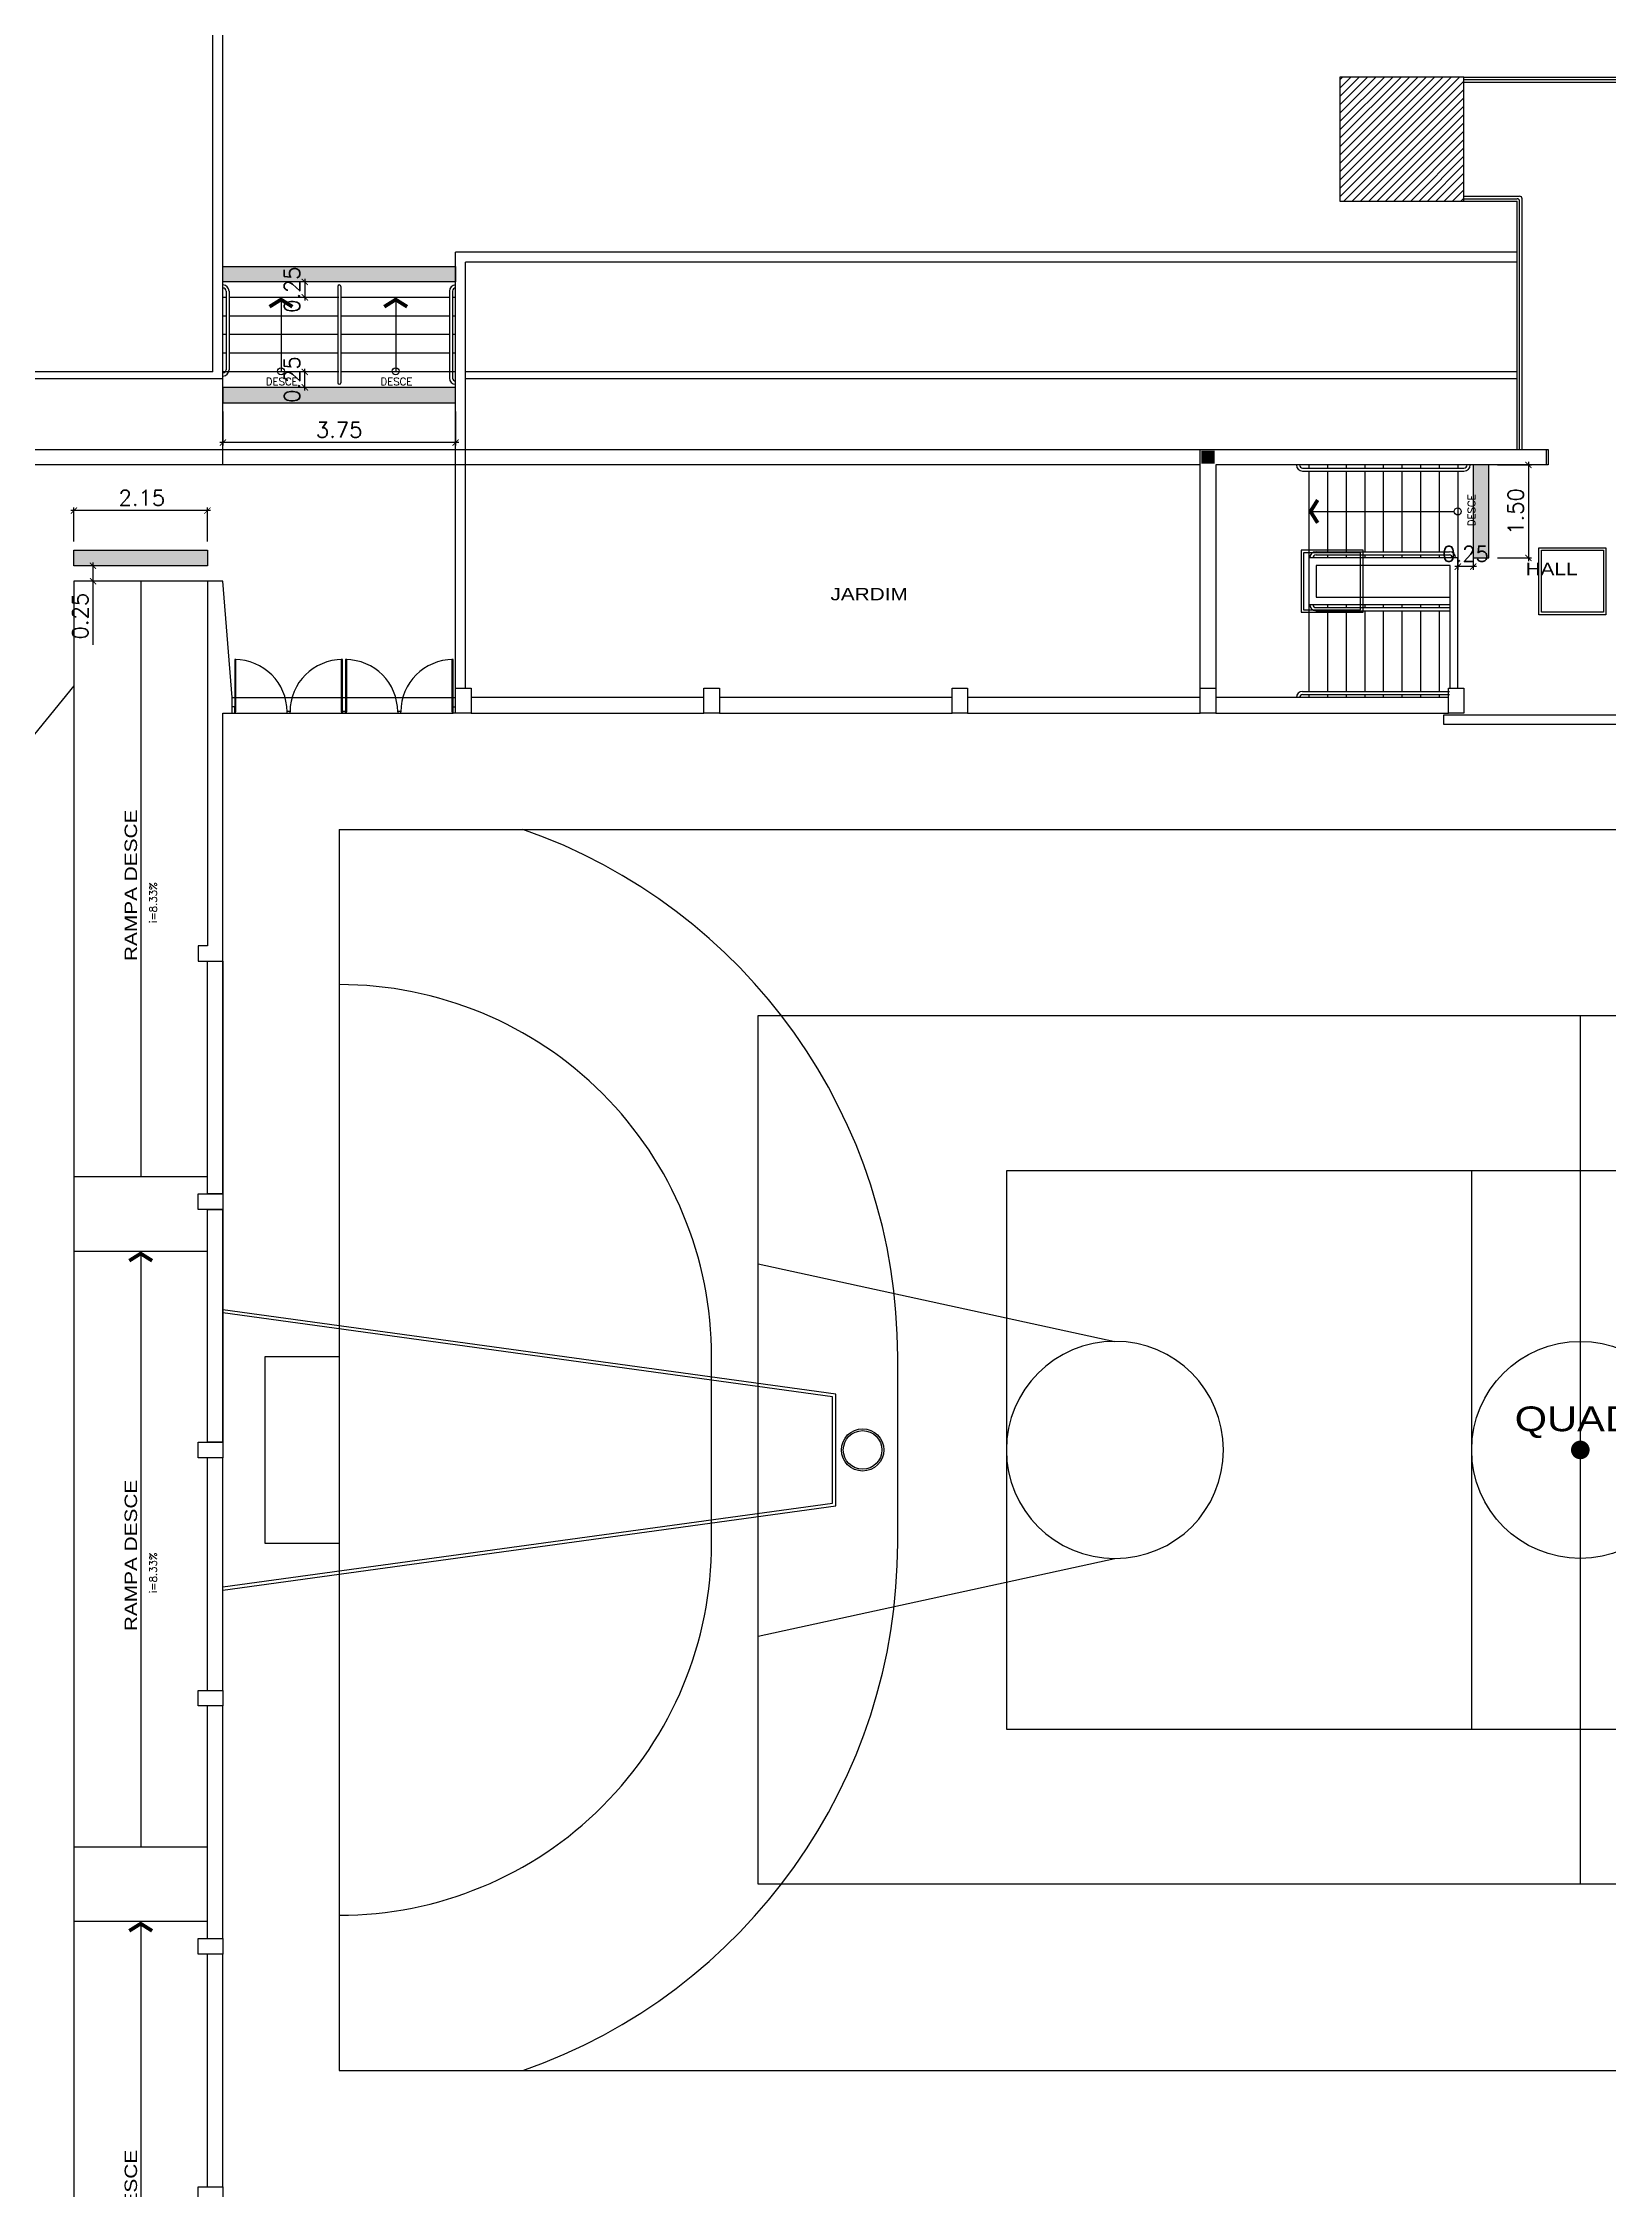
# Model space of a CAD drawing. Header units: millimetres. Extents: x 2541 to 2655, y 1921 to 2005.
# Drawn here: x 2566.87 to 2592.09, y 1949.77 to 1984.36 of the extents above; entities that cross this region are included whole.
import ezdxf
from ezdxf.enums import TextEntityAlignment as Align

# ---------------------------------------------------------------- set-up
doc = ezdxf.new("R2010")
doc.units = ezdxf.units.MM
for name, color, linetype in [('INST NEO - Cotas', 8, 'Continuous'), ('INST NEO - Piso T Alerta', 50, 'Continuous'), ('INST NEO - Proj Original', 253, 'Continuous'), ('INST NEO - Projeto', 7, 'Continuous')]:
    doc.layers.add(name, color=color, linetype=linetype)
doc.styles.add('Letra 50MS', font='romans.shx', dxfattribs={"height": 0.075})
doc.styles.add('REGUA100', font='simplex.shx', dxfattribs={"width": 0.7})
doc.styles.add('STYLE19', font='arial.ttf', dxfattribs={"width": 1.2})
doc.styles.add('STYLE9', font='arial.ttf', dxfattribs={"width": 1.2})
doc.dimstyles.new('Cota50', dxfattribs={"dimtxt": 0.075, "dimasz": 0.1, "dimexe": 0.05, "dimexo": 0.05, "dimgap": 0.1, "dimtad": 1, "dimzin": 1, "dimdsep": 46, "dimtxsty": 'Letra 50MS', "dimblk": 'ARCHTICK', "dimcen": 0, "dimdle": 0.05, "dimclrd": 256, "dimclre": 256, "dimclrt": 1, "dimadec": 0, "dimazin": 0, "dimtfac": 1, "dimtmove": 0, "dimatfit": 3, "dimldrblk": 'ARCHTICK', "dimfxl": 1, "dimtolj": 1, "dimtzin": 0, "dimarcsym": 0})

# ---------------------------------------------------------------- blocks, each defined once
blk = doc.blocks.new('_ArchTick')
at = {"color": 0, "const_width": 0.15}
blk.add_lwpolyline([(-0.5, -0.5), (0.5, 0.5)], dxfattribs=at)
blk = doc.blocks.new('*D197')
at = {"layer": 'INST NEO - Cotas', "lineweight": -2, "transparency": 16777216}
for p, q in [((2589.667, 1976.463), (2589.667, 1975.865)), ((2589.917, 1976.463), (2589.917, 1975.865)), ((2589.967, 1975.915), (2589.617, 1975.915))]:
    blk.add_line(p, q, dxfattribs=at)
at = {"layer": 'INST NEO - Cotas', "lineweight": -2, "transparency": 16777216, "xscale": 0.1, "yscale": 0.1, "zscale": 0.1, "rotation": 180}
blk.add_blockref('_ArchTick', (2589.667, 1975.915), dxfattribs=at)
at = {"layer": 'INST NEO - Cotas', "lineweight": -2, "transparency": 16777216, "xscale": 0.1, "yscale": 0.1, "zscale": 0.1}
blk.add_blockref('_ArchTick', (2589.917, 1975.915), dxfattribs=at)
at = {"layer": 'INST NEO - Cotas', "color": 1, "transparency": 16777216, "insert": (2589.792, 1976.12), "char_height": 0.075, "attachment_point": 5, "style": 'Letra 50MS'}
blk.add_mtext('\\A1;{\\H3.33333x;0.25}', dxfattribs=at)
blk = doc.blocks.new('*D198')
at = {"layer": 'INST NEO - Cotas', "lineweight": -2, "transparency": 16777216}
for p, q in [((2590.306, 1977.554), (2590.856, 1977.554)), ((2590.806, 1977.604), (2590.806, 1976.004)), ((2590.306, 1976.054), (2590.856, 1976.054))]:
    blk.add_line(p, q, dxfattribs=at)
at = {"layer": 'INST NEO - Cotas', "lineweight": -2, "transparency": 16777216, "xscale": 0.1, "yscale": 0.1, "zscale": 0.1}
for p, rotation in [((2590.806, 1977.554), 90), ((2590.806, 1976.054), 270)]:
    blk.add_blockref('_ArchTick', p, dxfattribs=dict(at, rotation=rotation))
at = {"layer": 'INST NEO - Cotas', "color": 1, "transparency": 16777216, "insert": (2590.601, 1976.804), "char_height": 0.075, "attachment_point": 5, "rotation": 90, "style": 'Letra 50MS'}
blk.add_mtext('\\A1;{\\H3.33333x;1.50}', dxfattribs=at)
blk = doc.blocks.new('*D199')
at = {"layer": 'INST NEO - Cotas', "lineweight": -2, "transparency": 16777216}
for p, q in [((2571.634, 1979.054), (2571.036, 1979.054)), ((2571.086, 1978.754), (2571.086, 1979.104)), ((2571.634, 1978.804), (2571.036, 1978.804))]:
    blk.add_line(p, q, dxfattribs=at)
at = {"layer": 'INST NEO - Cotas', "lineweight": -2, "transparency": 16777216, "xscale": 0.1, "yscale": 0.1, "zscale": 0.1}
for p, rotation in [((2571.086, 1979.054), 90), ((2571.086, 1978.804), 270)]:
    blk.add_blockref('_ArchTick', p, dxfattribs=dict(at, rotation=rotation))
at = {"layer": 'INST NEO - Cotas', "color": 1, "transparency": 16777216, "insert": (2570.881, 1978.929), "char_height": 0.075, "attachment_point": 5, "rotation": 90, "style": 'Letra 50MS'}
blk.add_mtext('\\A1;{\\H3.33333x;0.25}', dxfattribs=at)
blk = doc.blocks.new('*D200')
at = {"layer": 'INST NEO - Cotas', "lineweight": -2, "transparency": 16777216}
for p, q in [((2569.767, 1978.415), (2569.767, 1977.865)), ((2573.517, 1978.415), (2573.517, 1977.865)), ((2573.567, 1977.915), (2569.717, 1977.915))]:
    blk.add_line(p, q, dxfattribs=at)
at = {"layer": 'INST NEO - Cotas', "lineweight": -2, "transparency": 16777216, "xscale": 0.1, "yscale": 0.1, "zscale": 0.1, "rotation": 180}
blk.add_blockref('_ArchTick', (2569.767, 1977.915), dxfattribs=at)
at = {"layer": 'INST NEO - Cotas', "lineweight": -2, "transparency": 16777216, "xscale": 0.1, "yscale": 0.1, "zscale": 0.1}
blk.add_blockref('_ArchTick', (2573.517, 1977.915), dxfattribs=at)
at = {"layer": 'INST NEO - Cotas', "color": 1, "transparency": 16777216, "insert": (2571.642, 1978.12), "char_height": 0.075, "attachment_point": 5, "style": 'Letra 50MS'}
blk.add_mtext('\\A1;{\\H3.33333x;3.75}', dxfattribs=at)
blk = doc.blocks.new('*D201')
at = {"layer": 'INST NEO - Cotas', "lineweight": -2, "transparency": 16777216}
for p, q in [((2571.086, 1980.554), (2571.086, 1980.204)), ((2571.634, 1980.504), (2571.036, 1980.504)), ((2571.634, 1980.254), (2571.036, 1980.254))]:
    blk.add_line(p, q, dxfattribs=at)
at = {"layer": 'INST NEO - Cotas', "lineweight": -2, "transparency": 16777216, "xscale": 0.1, "yscale": 0.1, "zscale": 0.1}
for p, rotation in [((2571.086, 1980.504), 90), ((2571.086, 1980.254), 270)]:
    blk.add_blockref('_ArchTick', p, dxfattribs=dict(at, rotation=rotation))
at = {"layer": 'INST NEO - Cotas', "color": 1, "transparency": 16777216, "insert": (2570.881, 1980.379), "char_height": 0.075, "attachment_point": 5, "rotation": 90, "style": 'Letra 50MS'}
blk.add_mtext('\\A1;{\\H3.33333x;0.25}', dxfattribs=at)
blk = doc.blocks.new('*D163')
at = {"layer": 'INST NEO - Cotas', "lineweight": -2, "transparency": 16777216}
for p, q in [((2568.22, 1975.929), (2567.623, 1975.929)), ((2567.673, 1975.979), (2567.673, 1975.679)), ((2568.22, 1975.679), (2567.623, 1975.679)), ((2567.673, 1975.679), (2567.673, 1974.657))]:
    blk.add_line(p, q, dxfattribs=at)
at = {"layer": 'INST NEO - Cotas', "lineweight": -2, "transparency": 16777216, "xscale": 0.1, "yscale": 0.1, "zscale": 0.1}
for p, rotation in [((2567.673, 1975.929), 90), ((2567.673, 1975.679), 270)]:
    blk.add_blockref('_ArchTick', p, dxfattribs=dict(at, rotation=rotation))
at = {"layer": 'INST NEO - Cotas', "color": 1, "transparency": 16777216, "insert": (2567.468, 1975.118), "char_height": 0.075, "attachment_point": 5, "rotation": 90, "style": 'Letra 50MS'}
blk.add_mtext('\\A1;{\\H3.33333x;0.25}', dxfattribs=at)
blk = doc.blocks.new('*D164')
at = {"layer": 'INST NEO - Cotas', "lineweight": -2, "transparency": 16777216}
for p, q in [((2569.567, 1976.818), (2567.317, 1976.818)), ((2567.367, 1976.318), (2567.367, 1976.868)), ((2569.517, 1976.318), (2569.517, 1976.868))]:
    blk.add_line(p, q, dxfattribs=at)
at = {"layer": 'INST NEO - Cotas', "lineweight": -2, "transparency": 16777216, "xscale": 0.1, "yscale": 0.1, "zscale": 0.1, "rotation": 180}
blk.add_blockref('_ArchTick', (2567.367, 1976.818), dxfattribs=at)
at = {"layer": 'INST NEO - Cotas', "lineweight": -2, "transparency": 16777216, "xscale": 0.1, "yscale": 0.1, "zscale": 0.1}
blk.add_blockref('_ArchTick', (2569.517, 1976.818), dxfattribs=at)
at = {"layer": 'INST NEO - Cotas', "color": 1, "transparency": 16777216, "insert": (2568.461, 1977.023), "char_height": 0.075, "attachment_point": 5, "style": 'Letra 50MS'}
blk.add_mtext('\\A1;{\\H3.33333x;2.15}', dxfattribs=at)

msp = doc.modelspace()

# ---------------------------------------------------------------- hatches: boundary and pattern name
at = {"layer": 'INST NEO - Piso T Alerta'}
h = msp.add_hatch(color=256, dxfattribs=at)
h.dxf.hatch_style = 1
h.paths.add_polyline_path([(2569.767, 1980.504), (2569.767, 1980.754), (2573.517, 1980.754), (2573.517, 1980.504)])
h = msp.add_hatch(color=256, dxfattribs=at)
h.dxf.hatch_style = 1
h.paths.add_polyline_path([(2569.767, 1978.804), (2569.767, 1978.554), (2573.517, 1978.554), (2573.517, 1978.804)])
h = msp.add_hatch(color=256, dxfattribs=at)
h.dxf.hatch_style = 1
h.paths.add_polyline_path([(2589.917, 1976.054), (2590.167, 1976.054), (2590.167, 1977.554), (2589.917, 1977.554)])
h = msp.add_hatch(color=256, dxfattribs=at)
h.dxf.hatch_style = 1
h.paths.add_polyline_path([(2569.517, 1976.179), (2569.517, 1975.929), (2567.367, 1975.929), (2567.367, 1976.179)])
at = {"layer": 'INST NEO - Projeto'}
h = msp.add_hatch(dxfattribs=at)
h.set_pattern_fill('ANSI31', color=10, scale=0.03)
h.set_pattern_definition([(45, (-29008.23502, 17645.09938), (-0.0673519209, 0.0673519209), [])])
h.paths.add_polyline_path([(2589.767, 1983.804), (2587.767, 1983.804), (2587.767, 1981.804), (2589.767, 1981.804)])

# ---------------------------------------------------------------- linework, layer by layer
at = {"layer": 'INST NEO - Piso T Alerta', "color": 7}
for points in [[(2573.517, 1980.754), (2573.517, 1980.504), (2569.767, 1980.504), (2569.767, 1980.754)], [(2573.517, 1978.554), (2573.517, 1978.804), (2569.767, 1978.804), (2569.767, 1978.554)], [(2590.167, 1977.554), (2589.917, 1977.554), (2589.917, 1976.054), (2590.167, 1976.054)], [(2569.517, 1976.179), (2569.517, 1975.929), (2567.367, 1975.929), (2567.367, 1976.179)]]:
    msp.add_lwpolyline(points, close=True, dxfattribs=at)
at = {"layer": 'INST NEO - Proj Original'}
for p, q in [((2569.607, 1979.054), (2569.607, 1987.184)), ((2569.767, 1978.944), (2569.767, 1987.024)), ((2573.517, 1973.954), (2573.517, 1980.984)), ((2590.624, 1980.984), (2573.517, 1980.984)), ((2590.624, 1980.824), (2573.677, 1980.824)), ((2573.677, 1973.954), (2573.677, 1980.824)), ((2569.817, 1980.254), (2569.767, 1980.254)), ((2569.817, 1980.354), (2569.817, 1979.087)), ((2569.867, 1980.354), (2569.867, 1979.087)), ((2571.617, 1980.254), (2569.867, 1980.254)), ((2570.703, 1980.254), (2570.703, 1979.064)), ((2571.617, 1980.429), (2571.617, 1978.879)), ((2571.667, 1980.429), (2571.667, 1978.879)), ((2573.417, 1980.254), (2571.667, 1980.254)), ((2572.551, 1980.254), (2572.551, 1979.064)), ((2573.417, 1980.354), (2573.417, 1978.954)), ((2573.467, 1980.354), (2573.467, 1978.954)), ((2573.517, 1980.254), (2573.467, 1980.254)), ((2569.817, 1979.954), (2569.767, 1979.954)), ((2571.617, 1979.954), (2569.867, 1979.954)), ((2573.417, 1979.954), (2571.667, 1979.954)), ((2573.517, 1979.954), (2573.467, 1979.954)), ((2569.817, 1979.654), (2569.767, 1979.654)), ((2571.617, 1979.654), (2569.867, 1979.654)), ((2573.417, 1979.654), (2571.667, 1979.654)), ((2573.517, 1979.654), (2573.467, 1979.654)), ((2569.817, 1979.354), (2569.767, 1979.354)), ((2571.617, 1979.354), (2569.867, 1979.354)), ((2573.417, 1979.354), (2571.667, 1979.354)), ((2573.517, 1979.354), (2573.467, 1979.354)), ((2569.607, 1979.054), (2561.517, 1979.054)), ((2569.767, 1978.944), (2561.517, 1978.944)), ((2571.617, 1979.054), (2569.767, 1979.054)), ((2569.767, 1977.554), (2569.767, 1978.944)), ((2573.517, 1979.054), (2571.667, 1979.054)), ((2590.624, 1979.054), (2573.677, 1979.054)), ((2590.624, 1978.944), (2573.677, 1978.944)), ((2591.094, 1977.804), (2591.094, 1977.554)), ((2567.69, 1977.554), (2561.517, 1977.554)), ((2585.517, 1977.554), (2564.661, 1977.554)), ((2587.167, 1977.504), (2589.767, 1977.504)), ((2587.167, 1977.454), (2589.767, 1977.454)), ((2587.267, 1977.554), (2587.267, 1977.504)), ((2587.267, 1977.454), (2587.267, 1976.054)), ((2587.567, 1977.554), (2587.567, 1977.504)), ((2587.567, 1977.454), (2587.567, 1976.154)), ((2587.867, 1977.554), (2587.867, 1977.504)), ((2587.867, 1977.454), (2587.867, 1976.154)), ((2588.167, 1977.554), (2588.167, 1977.504)), ((2588.167, 1977.454), (2588.167, 1976.154)), ((2588.467, 1977.554), (2588.467, 1977.504)), ((2588.467, 1977.454), (2588.467, 1976.154)), ((2588.767, 1977.554), (2588.767, 1977.504)), ((2588.767, 1977.454), (2588.767, 1976.154)), ((2589.067, 1977.554), (2589.067, 1977.504)), ((2589.067, 1977.454), (2589.067, 1976.154)), ((2589.367, 1977.554), (2589.367, 1977.504)), ((2589.367, 1977.454), (2589.367, 1976.154)), ((2589.667, 1977.554), (2589.667, 1977.504)), ((2589.667, 1977.454), (2589.667, 1976.054)), ((2587.267, 1976.804), (2589.61, 1976.804)), ((2587.383, 1976.154), (2589.533, 1976.154)), ((2587.383, 1976.104), (2589.533, 1976.104)), ((2587.567, 1976.104), (2587.567, 1976.054)), ((2587.867, 1976.104), (2587.867, 1976.054)), ((2588.167, 1976.104), (2588.167, 1976.054)), ((2588.467, 1976.104), (2588.467, 1976.054)), ((2588.767, 1976.104), (2588.767, 1976.054)), ((2589.067, 1976.104), (2589.067, 1976.054)), ((2589.367, 1976.104), (2589.367, 1976.054)), ((2587.267, 1975.304), (2587.267, 1973.904)), ((2587.383, 1975.254), (2589.533, 1975.254)), ((2587.383, 1975.204), (2589.533, 1975.204)), ((2587.567, 1975.304), (2587.567, 1975.254)), ((2587.567, 1975.204), (2587.567, 1973.904)), ((2587.867, 1975.304), (2587.867, 1975.254)), ((2587.867, 1975.204), (2587.867, 1973.904)), ((2588.167, 1975.304), (2588.167, 1975.254)), ((2588.167, 1975.204), (2588.167, 1973.904)), ((2588.467, 1975.304), (2588.467, 1975.254)), ((2588.467, 1975.204), (2588.467, 1973.904)), ((2588.767, 1975.304), (2588.767, 1975.254)), ((2588.767, 1975.204), (2588.767, 1973.904)), ((2589.067, 1975.304), (2589.067, 1975.254)), ((2589.067, 1975.204), (2589.067, 1973.904)), ((2589.367, 1975.304), (2589.367, 1975.254)), ((2589.367, 1975.204), (2589.367, 1973.904)), ((2587.167, 1973.904), (2589.533, 1973.904)), ((2587.167, 1973.854), (2589.533, 1973.854)), ((2587.267, 1973.854), (2587.267, 1973.804)), ((2587.567, 1973.854), (2587.567, 1973.804)), ((2587.867, 1973.854), (2587.867, 1973.804)), ((2588.167, 1973.854), (2588.167, 1973.804)), ((2588.467, 1973.854), (2588.467, 1973.804)), ((2588.767, 1973.854), (2588.767, 1973.804)), ((2589.067, 1973.854), (2589.067, 1973.804)), ((2589.367, 1973.854), (2589.367, 1973.804)), ((2569.957, 1973.554), (2573.477, 1973.554)), ((2571.642, 1971.679), (2605.034, 1971.679)), ((2571.642, 1971.679), (2571.642, 1951.679)), ((2569.767, 1965.804), (2569.767, 1969.554)), ((2571.642, 1969.179), (2571.642, 1969.179)), ((2591.642, 1968.679), (2591.642, 1954.679)), ((2589.892, 1957.179), (2589.892, 1966.179)), ((2569.517, 1961.804), (2569.517, 1965.554)), ((2569.767, 1961.804), (2569.767, 1965.554)), ((2578.392, 1964.679), (2584.142, 1963.429)), ((2569.517, 1957.804), (2569.517, 1961.554)), ((2569.767, 1957.804), (2569.767, 1961.554)), ((2578.392, 1958.679), (2584.142, 1959.929)), ((2569.517, 1953.804), (2569.517, 1957.554)), ((2569.767, 1953.804), (2569.767, 1957.554)), ((2569.517, 1949.804), (2569.517, 1953.554)), ((2569.767, 1949.804), (2569.767, 1953.554)), ((2571.642, 1951.679), (2611.642, 1951.679))]:
    msp.add_line(p, q, dxfattribs=at)
for points in [[(2561.767, 1986.864), (2561.767, 1977.804), (2585.517, 1977.804)], [(2585.517, 1973.804), (2585.517, 1977.804), (2585.767, 1977.804), (2591.094, 1977.804)], [(2591.094, 1977.554), (2585.767, 1977.554), (2585.767, 1973.804)], [(2589.667, 1973.954), (2589.667, 1976.054), (2587.267, 1976.054), (2587.267, 1975.304), (2589.547, 1975.304)], [(2589.547, 1973.954), (2589.547, 1975.934), (2587.387, 1975.934), (2587.387, 1975.424), (2589.547, 1975.424)], [(2569.917, 1973.804), (2569.917, 1973.804), (2569.957, 1973.804)], [(2569.917, 1973.554), (2569.957, 1973.554), (2569.957, 1973.654), (2569.917, 1973.654)], [(2569.977, 1973.804), (2571.672, 1973.804)], [(2571.692, 1973.804), (2571.742, 1973.804)], [(2571.762, 1973.804), (2573.457, 1973.804)], [(2573.477, 1973.804), (2573.517, 1973.804), (2573.517, 1973.804)], [(2573.517, 1973.554), (2573.477, 1973.554), (2573.477, 1973.654), (2573.517, 1973.654)], [(2569.767, 1959.421), (2579.642, 1960.779), (2579.642, 1962.579), (2569.767, 1963.937)], [(2569.767, 1959.472), (2579.592, 1960.823), (2579.592, 1962.536), (2569.767, 1963.886)], [(2571.642, 1963.179), (2570.442, 1963.179), (2570.442, 1960.179), (2571.642, 1960.179)]]:
    msp.add_lwpolyline(points, dxfattribs=at)
for points in [[(2588.142, 1975.179), (2588.142, 1976.179), (2587.142, 1976.179), (2587.142, 1975.179)], [(2588.102, 1975.219), (2588.102, 1976.139), (2587.182, 1976.139), (2587.182, 1975.219)], [(2590.974, 1975.139), (2590.974, 1976.219), (2592.054, 1976.219), (2592.054, 1975.139)], [(2591.014, 1975.179), (2591.014, 1976.179), (2592.014, 1976.179), (2592.014, 1975.179)], [(2569.517, 1973.554), (2569.517, 1969.804), (2569.367, 1969.804), (2569.367, 1969.554), (2569.767, 1969.554), (2569.767, 1973.554), (2569.917, 1973.554), (2569.917, 1973.804), (2569.767, 1975.679), (2569.517, 1975.679)], [(2569.977, 1973.574), (2569.977, 1974.417), (2569.957, 1974.417), (2569.957, 1973.574)], [(2571.672, 1974.417), (2571.672, 1973.574), (2571.692, 1973.574), (2571.692, 1974.417)], [(2571.762, 1973.574), (2571.762, 1974.417), (2571.742, 1974.417), (2571.742, 1973.574)], [(2573.457, 1974.417), (2573.457, 1973.574), (2573.477, 1973.574), (2573.477, 1974.417)], [(2573.517, 1973.954), (2573.767, 1973.954), (2573.767, 1973.554), (2573.517, 1973.554)], [(2573.767, 1973.554), (2577.517, 1973.554), (2577.517, 1973.804), (2573.767, 1973.804)], [(2577.517, 1973.954), (2577.767, 1973.954), (2577.767, 1973.554), (2577.517, 1973.554)], [(2577.767, 1973.554), (2581.517, 1973.554), (2581.517, 1973.804), (2577.767, 1973.804)], [(2581.517, 1973.954), (2581.767, 1973.954), (2581.767, 1973.554), (2581.517, 1973.554)], [(2581.767, 1973.554), (2585.517, 1973.554), (2585.517, 1973.804), (2581.767, 1973.804)], [(2585.517, 1973.954), (2585.767, 1973.954), (2585.767, 1973.554), (2585.517, 1973.554)], [(2585.767, 1973.554), (2589.517, 1973.554), (2589.517, 1973.804), (2585.767, 1973.804)], [(2589.517, 1973.954), (2589.767, 1973.954), (2589.767, 1973.554), (2589.517, 1973.554)], [(2570.799, 1973.554), (2570.849, 1973.554), (2570.849, 1973.579), (2570.799, 1973.579)], [(2571.692, 1973.554), (2571.742, 1973.554), (2571.742, 1973.579), (2571.692, 1973.579)], [(2572.584, 1973.554), (2572.634, 1973.554), (2572.634, 1973.579), (2572.584, 1973.579)], [(2589.445, 1973.529), (2593.639, 1973.529), (2593.639, 1973.373), (2589.445, 1973.373)], [(2569.767, 1969.554), (2569.767, 1965.804), (2569.517, 1965.804), (2569.517, 1969.554)], [(2604.892, 1954.679), (2578.392, 1954.679), (2578.392, 1968.679), (2604.892, 1968.679)], [(2582.392, 1957.179), (2600.892, 1957.179), (2600.892, 1966.179), (2582.392, 1966.179)], [(2569.367, 1965.804), (2569.767, 1965.804), (2569.767, 1965.554), (2569.367, 1965.554)], [(2569.767, 1965.554), (2569.767, 1961.804), (2569.517, 1961.804), (2569.517, 1965.554)], [(2569.367, 1961.804), (2569.767, 1961.804), (2569.767, 1961.554), (2569.367, 1961.554)], [(2569.367, 1957.804), (2569.767, 1957.804), (2569.767, 1957.554), (2569.367, 1957.554)], [(2569.367, 1953.804), (2569.767, 1953.804), (2569.767, 1953.554), (2569.367, 1953.554)], [(2569.367, 1949.804), (2569.767, 1949.804), (2569.767, 1949.554), (2569.367, 1949.554)]]:
    msp.add_lwpolyline(points, close=True, dxfattribs=at)
for points in [[(2567.367, 1973.993), (2561.067, 1966.265, 0.172688), (2560.392, 1964.37), (2560.392, 1933.679)], [(2574.6, 1951.679, 0.319198), (2580.642, 1960.179), (2580.642, 1963.179, 0.319198), (2574.6, 1971.679, 0.319198)], [(2571.642, 1954.179, 0.414214), (2577.642, 1960.179), (2577.642, 1963.179, 0.414214), (2571.642, 1969.179, 0.414214)]]:
    msp.add_lwpolyline(points, format="xyb", dxfattribs=at)
at = {"layer": 'INST NEO - Proj Original', "const_width": 0.15}
msp.add_lwpolyline([(2591.567, 1961.679, 1), (2591.717, 1961.679, 1)], format="xyb", close=True, dxfattribs=at)
at = {"layer": 'INST NEO - Proj Original'}
for centre, radius in [((2570.703, 1979.064), 0.0562), ((2572.551, 1979.064), 0.0562), ((2589.667, 1976.804), 0.0562), ((2591.642, 1961.679), 1.75), ((2580.076, 1961.679), 0.341), ((2580.076, 1961.679), 0.311)]:
    msp.add_circle(centre, radius, dxfattribs=at)
for centre, radius, start, end in [((2569.767, 1980.354), 0.1, 0, 90), ((2569.767, 1980.354), 0.05, 0, 90), ((2571.642, 1980.429), 0.025, 0, 180), ((2573.517, 1980.354), 0.1, 90, 180), ((2573.517, 1980.354), 0.05, 90, 180), ((2569.767, 1979.087), 0.05, 270, 0), ((2569.767, 1979.087), 0.1, 270, 0), ((2571.642, 1978.879), 0.025, 180, 0), ((2573.517, 1978.954), 0.1, 180, 270), ((2573.517, 1978.954), 0.05, 180, 270), ((2587.167, 1977.554), 0.1, 180, 270), ((2587.167, 1977.554), 0.05, 180, 270), ((2589.767, 1977.554), 0.05, 270, 0), ((2589.767, 1977.554), 0.1, 270, 0), ((2587.383, 1976.054), 0.1, 90, 180), ((2587.383, 1976.054), 0.05, 90, 180), ((2589.533, 1976.054), 0.1, 0, 90), ((2589.533, 1976.054), 0.05, 0, 90), ((2587.383, 1975.304), 0.1, 180, 270), ((2587.383, 1975.304), 0.05, 180, 270), ((2569.957, 1973.574), 0.843, 0, 90), ((2571.692, 1973.574), 0.843, 90, 180), ((2571.742, 1973.574), 0.842, 0, 90), ((2573.477, 1973.574), 0.843, 90, 180), ((2587.167, 1973.804), 0.1, 90, 180), ((2587.167, 1973.804), 0.05, 90, 180), ((2584.142, 1961.679), 1.75, 90, 270), ((2584.142, 1961.679), 1.75, 270, 90)]:
    msp.add_arc(centre, radius, start, end, dxfattribs=at)
for points in [[(2570.703, 1980.254), (2570.503, 1980.129), (2570.703, 1980.184), (2570.534, 1980.078)], [(2570.703, 1980.254), (2570.903, 1980.129), (2570.703, 1980.184), (2570.871, 1980.078)], [(2572.551, 1980.254), (2572.351, 1980.129), (2572.551, 1980.184), (2572.383, 1980.078)], [(2572.551, 1980.254), (2572.751, 1980.129), (2572.551, 1980.184), (2572.72, 1980.078)], [(2585.537, 1977.784), (2585.537, 1977.574), (2585.747, 1977.784), (2585.747, 1977.574)], [(2587.258, 1976.804), (2587.384, 1977.004), (2587.329, 1976.804), (2587.435, 1976.973)], [(2587.258, 1976.804), (2587.384, 1976.604), (2587.329, 1976.804), (2587.435, 1976.636)]]:
    msp.add_solid(points, dxfattribs=at)
at = {"layer": 'INST NEO - Projeto', "color": 10}
for p, q in [((2589.767, 1983.804), (2592.624, 1983.804)), ((2589.767, 1983.764), (2592.544, 1983.764)), ((2589.767, 1983.724), (2592.504, 1983.724)), ((2589.767, 1981.884), (2590.664, 1981.884)), ((2589.767, 1981.844), (2590.624, 1981.844)), ((2589.767, 1981.804), (2590.624, 1981.804)), ((2590.624, 1977.804), (2590.624, 1981.804)), ((2590.664, 1977.804), (2590.664, 1981.804)), ((2590.704, 1977.804), (2590.704, 1981.844)), ((2567.367, 1975.679), (2567.367, 1933.679)), ((2569.517, 1975.679), (2567.367, 1975.679)), ((2568.442, 1975.679), (2568.442, 1966.079)), ((2569.517, 1966.079), (2567.367, 1966.079)), ((2569.517, 1964.879), (2567.367, 1964.879)), ((2568.442, 1964.879), (2568.442, 1955.279)), ((2569.517, 1955.279), (2567.367, 1955.279)), ((2569.517, 1954.079), (2567.367, 1954.079)), ((2568.442, 1954.079), (2568.442, 1944.479))]:
    msp.add_line(p, q, dxfattribs=at)
msp.add_lwpolyline([(2587.767, 1981.804), (2589.767, 1981.804), (2589.767, 1983.804), (2587.767, 1983.804)], close=True, dxfattribs=at)
msp.add_lwpolyline([(2591.094, 1977.804), (2591.124, 1977.804), (2591.124, 1977.554), (2591.094, 1977.554), (2591.094, 1977.554)], dxfattribs=at)
for centre in [(2590.624, 1981.804), (2590.664, 1981.844)]:
    msp.add_arc(centre, 0.04, 0, 90, dxfattribs=at)
for points in [[(2568.442, 1964.879), (2568.242, 1964.754), (2568.442, 1964.809), (2568.273, 1964.703)], [(2568.442, 1964.879), (2568.642, 1964.754), (2568.442, 1964.809), (2568.61, 1964.703)], [(2568.442, 1954.079), (2568.242, 1953.954), (2568.442, 1954.009), (2568.273, 1953.903)], [(2568.442, 1954.079), (2568.642, 1953.954), (2568.442, 1954.009), (2568.61, 1953.903)]]:
    msp.add_solid(points, dxfattribs=at)

# ---------------------------------------------------------------- texts
at = {"layer": 'INST NEO - Proj Original', "style": 'REGUA100'}
for p in [(2570.459, 1978.897), (2572.307, 1978.897)]:
    msp.add_text('DESCE', height=0.12, dxfattribs=at).set_placement(p, align=Align.MIDDLE_LEFT)
msp.add_text('DESCE', height=0.12, rotation=90, dxfattribs=at).set_placement((2589.89, 1976.567), align=Align.MIDDLE_LEFT)
at = {"layer": 'INST NEO - Proj Original', "width": 1.2}
for s, height, style, p in [('HALL', 0.2, 'STYLE9', (2590.759, 1975.777)), ('JARDIM', 0.2, 'STYLE19', (2579.557, 1975.372)), ('QUADRA', 0.4, 'STYLE9', (2590.584, 1961.98))]:
    msp.add_text(s, height=height, dxfattribs=dict(at, style=style)).set_placement(p)
at = {"layer": 'INST NEO - Projeto', "color": 10, "style": 'STYLE9', "width": 1.2}
for p in [(2568.383, 1969.559), (2568.383, 1958.759), (2568.383, 1947.959)]:
    msp.add_text('RAMPA DESCE', height=0.2, rotation=90, dxfattribs=at).set_placement(p)
at = {"layer": 'INST NEO - Projeto', "color": 10, "style": 'REGUA100'}
for p in [(2568.643, 1970.169), (2568.643, 1959.369)]:
    msp.add_text('i=8.33%%%', height=0.12, rotation=90, dxfattribs=at).set_placement(p, align=Align.MIDDLE_LEFT)

# ---------------------------------------------------------------- dimensions: what is measured, and where the dimension line sits
at = {"layer": 'INST NEO - Cotas'}
for base, p1, p2, angle, picture, middle in [((2571.086, 1980.254), (2571.684, 1980.504), (2571.684, 1980.254), 270, '*D201', (2571.086, 1980.379)), ((2571.086, 1979.054), (2571.684, 1978.804), (2571.684, 1979.054), 90, '*D199', (2571.086, 1978.929)), ((2569.767, 1977.915), (2573.517, 1978.465), (2569.767, 1978.465), 180, '*D200', (2571.642, 1977.915)), ((2590.806, 1976.054), (2590.256, 1977.554), (2590.256, 1976.054), 270, '*D198', (2590.806, 1976.804)), ((2567.367, 1976.818), (2569.517, 1976.268), (2567.367, 1976.268), 180, '*D164', (2568.461, 1976.818)), ((2589.667, 1975.915), (2589.917, 1976.513), (2589.667, 1976.513), 180, '*D197', (2589.792, 1975.915)), ((2567.673, 1975.679), (2568.27, 1975.929), (2568.27, 1975.679), 270, '*D163', (2567.673, 1975.118))]:
    dim = msp.add_linear_dim(base=base, p1=p1, p2=p2, angle=angle, text='{\\H3.33333x;<>}', dimstyle='Cota50', override={"dimgap": 0.08}, dxfattribs=at)
    dim.commit()
    dim.dimension.update_dxf_attribs({"geometry": picture, "text_midpoint": middle, "dimtype": 160})

doc.saveas('drawing.dxf')
